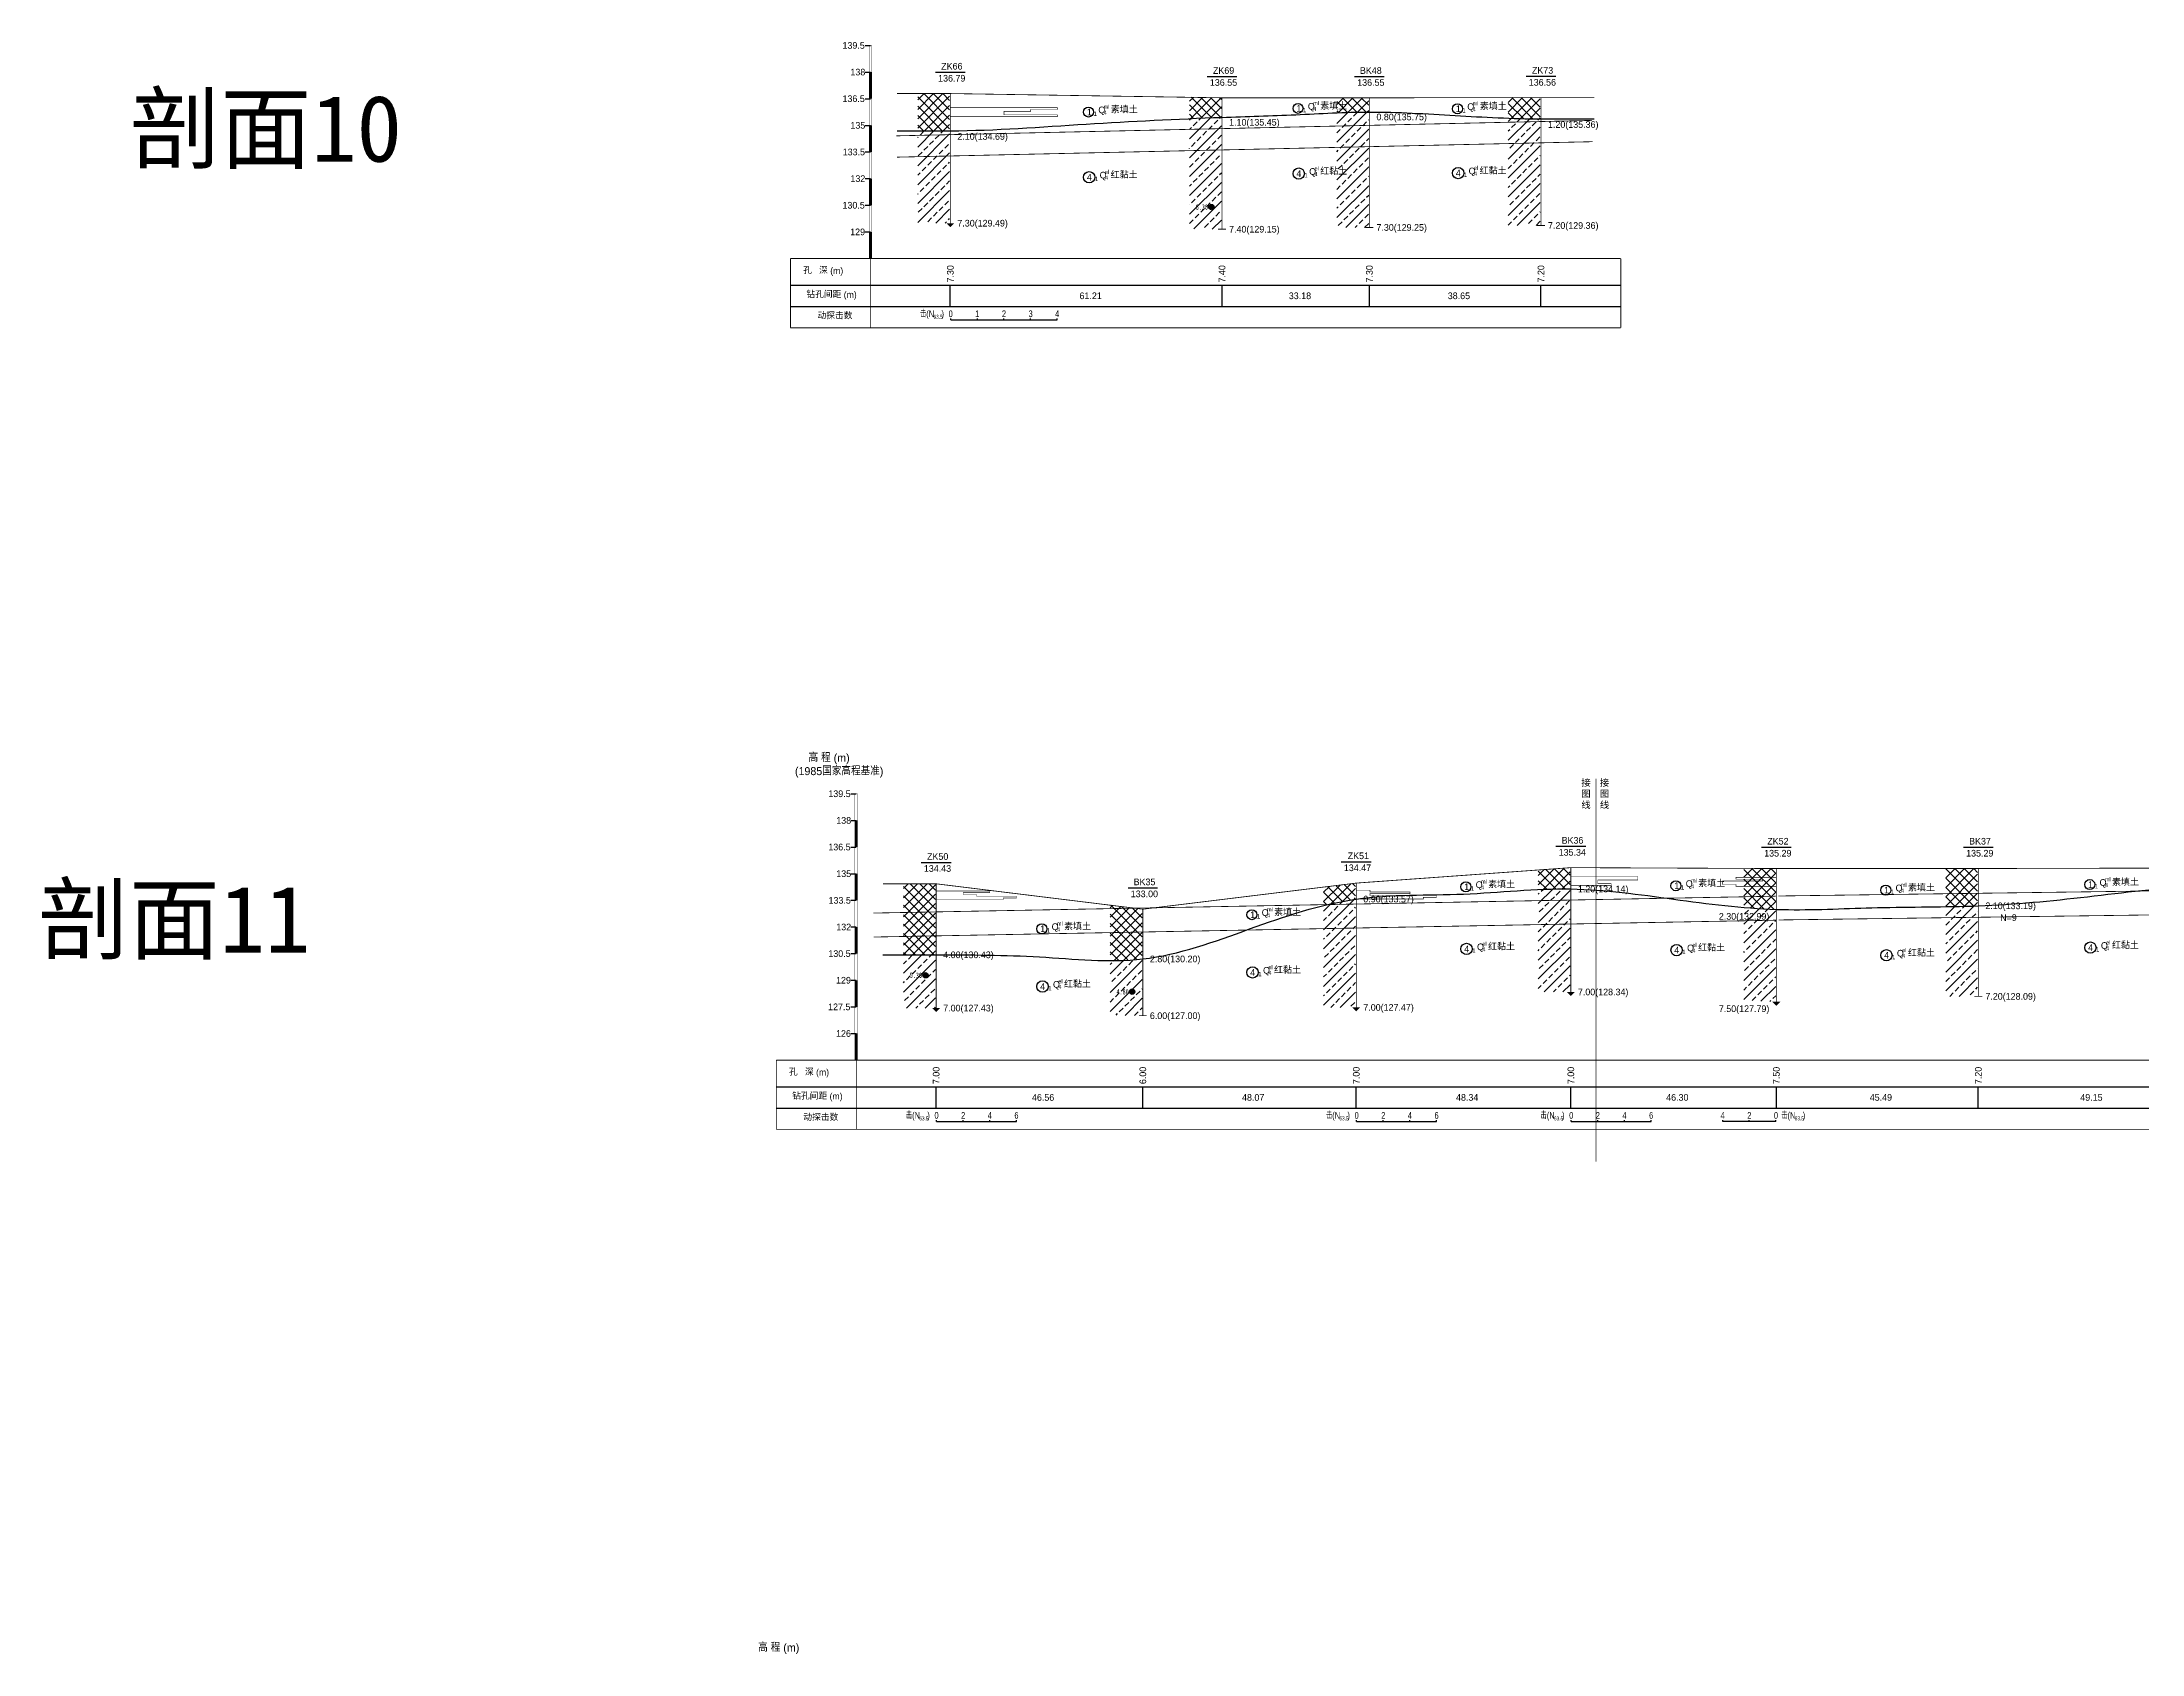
# Model space of a CAD drawing. Header units: inches. Extents: x -205 to 12199, y -11610 to -150.
# Drawn here: x -167 to 621, y -3568 to -2963 of the extents above; entities that cross this region are included whole.
import ezdxf
from ezdxf.enums import TextEntityAlignment as Align

# ---------------------------------------------------------------- set-up
doc = ezdxf.new("R2010")
doc.units = ezdxf.units.IN
doc.header["$MEASUREMENT"] = 0
doc.linetypes.add('ACAD_ISO03W100', pattern=[30, 12, -18])
doc.linetypes.add('ACAD_ISO05W100', pattern=[34, 24, -3, 0.5, -3, 0.5, -3])
for name, color, linetype in [('GiCAD_PouMian', 7, 'Continuous'), ('GICAD_QUYANG', 7, 'Continuous'), ('地质-原位曲线', 7, 'Continuous'), ('地质-图框', 7, 'Continuous'), ('地质-地层符号', 3, 'Continuous'), ('地质-地层线', 7, 'Continuous'), ('地质-地面线', 7, 'Continuous'), ('地质-填充花纹', 4, 'Continuous'), ('地质-文字', 7, 'Continuous'), ('地质-标注栏', 7, 'Continuous'), ('地质-标贯', 7, 'Continuous'), ('地质-钻孔', 7, 'Continuous'), ('管底', 7, 'Continuous'), ('红线', 1, 'ACAD_ISO05W100')]:
    doc.layers.add(name, color=color, linetype=linetype)
doc.styles.add('LZ_PMT_LINE', font='', dxfattribs={"height": 2})
doc.styles.get("Standard").update_dxf_attribs({"font": ''})
doc.styles.add('地层编号', font='Comfont.shx', dxfattribs={"width": 0.7, "height": 2.5, "bigfont": 'Hztxt12a.shx'})
doc.styles.add('宋体', font='')
doc.styles.add('层底标注', font='Comfont.shx', dxfattribs={"width": 0.7, "height": 2.5, "bigfont": 'Hztxt12a.shx'})
doc.styles.add('岩土名称', font='Comfont.shx', dxfattribs={"width": 0.7, "height": 2.5, "bigfont": 'Hztxt12a.shx'})
doc.styles.add('时代', font='Comfont.shx', dxfattribs={"width": 0.7, "height": 2.5, "bigfont": 'Hztxt12a.shx'})
doc.styles.add('标注栏数据', font='Comfont.shx', dxfattribs={"width": 0.7, "height": 2.5, "bigfont": 'Hztxt12a.shx'})
doc.styles.add('标贯动探', font='Comfont.shx', dxfattribs={"width": 0.7, "height": 2.5, "bigfont": 'Hztxt12a.shx'})
doc.styles.add('钻孔标注', font='Comfont.shx', dxfattribs={"width": 0.7, "height": 2.5, "bigfont": 'Hztxt12a.shx'})
doc.styles.add('高程系统', font='Comfont.shx', dxfattribs={"width": 0.7, "height": 3, "bigfont": 'Hztxt12a.shx'})
doc.styles.get('LZ_PMT_LINE').set_extended_font_data('SimSun')
doc.styles.get('Standard').set_extended_font_data('SimSun')
doc.styles.get('宋体').set_extended_font_data('宋体')
doc.linetypes.add('swx', pattern='A,7,-1.5,["●",LZ_PMT_LINE,S=0.05,R=0,X=0,Y=0],-1.5', length=10)
pattern_1 = [(45, (-10276.663, -3151.848), (-3.535534, 3.535534), []), (45, (-10273.1274, -3151.848), (-3.535534, 3.535534), [2, -1])]
pattern_2 = [(45, (-10276.663, -3151.8482), (-1.76776695, 1.76776695), []), (135, (-10276.663, -3151.8482), (-1.76776695, -1.76776695), [])]
pattern_3 = [(45, (-10672.845, -3442.7956), (-1.76776695, 1.76776695), []), (135, (-10672.845, -3442.7956), (-1.76776695, -1.76776695), [])]
pattern_4 = [(45, (-10672.845, -3442.7956), (-3.535534, 3.535534), []), (45, (-10669.3095, -3442.7956), (-3.535534, 3.535534), [2, -1])]

# ---------------------------------------------------------------- blocks, each defined once
blk = doc.blocks.new('gkqy_yuan.dwg不标')
at = {"layer": 'GiCAD_PouMian'}
h = blk.add_hatch(color=7, dxfattribs=at)
edge = h.paths.add_edge_path()
edge.add_arc((0, 0), 1, 0, 360)
at = {"layer": 'GICAD_QUYANG', "color": 7}
blk.add_circle((0, 0), 1, dxfattribs=at)

msp = doc.modelspace()

# ---------------------------------------------------------------- hatches: boundary and pattern name
at = {"layer": '地质-填充花纹', "linetype": 'Continuous'}
h = msp.add_hatch(dxfattribs=at)
h.set_pattern_fill('GKSTT', scale=0.5, style=0, pattern_type=2)
h.set_pattern_definition(pattern_2)
h.paths.add_polyline_path([(173.41501, -2996.0989), (161.41501, -2996.0989), (161.41501, -2982.0989), (173.41501, -2982.0989)])
h = msp.add_hatch(dxfattribs=at)
h.set_pattern_fill('GKSTT', scale=0.5, style=0, pattern_type=2)
h.set_pattern_definition(pattern_2)
h.paths.add_polyline_path([(275.43832, -2983.69492), (275.43832, -2991.04152), (269.61639, -2991.25918), (264.62047, -2991.46106), (263.43832, -2991.51206), (263.43832, -2983.50673)])
h = msp.add_hatch(dxfattribs=at)
h.set_pattern_fill('GKSTT', scale=0.5, style=0, pattern_type=2)
h.set_pattern_definition(pattern_2)
h.paths.add_polyline_path([(330.74225, -2989.03645), (323.32113, -2989.16341), (318.74225, -2989.32531), (318.74225, -2983.69884), (330.74225, -2983.69884)])
h = msp.add_hatch(dxfattribs=at)
h.set_pattern_fill('GKSTT', scale=0.5, style=0, pattern_type=2)
h.set_pattern_definition(pattern_2)
h.paths.add_polyline_path([(395.15137, -2991.62777), (388.16819, -2991.50385), (383.17076, -2991.34417), (383.15137, -2991.34336), (383.15137, -2983.64488), (395.15137, -2983.63247)])
h = msp.add_hatch(dxfattribs=at)
h.set_pattern_fill('GKFZNT', scale=0.5, style=0, pattern_type=2)
h.set_pattern_definition(pattern_1)
h.paths.add_polyline_path([(275.43832, -3033.02869), (270.02012, -3032.95329), (264.35223, -3032.81221), (263.43832, -3032.78677), (263.43832, -2991.51206), (264.62047, -2991.46106), (269.61639, -2991.25918), (275.43832, -2991.04152)])
h = msp.add_hatch(dxfattribs=at)
h.set_pattern_fill('GKFZNT', scale=0.5, style=0, pattern_type=2)
h.set_pattern_definition(pattern_1)
h.paths.add_polyline_path([(330.74225, -3032.36551), (318.74225, -3032.36551), (318.74225, -2989.32531), (323.32113, -2989.16341), (330.74225, -2989.03645)])
h = msp.add_hatch(dxfattribs=at)
h.set_pattern_fill('GKFZNT', scale=0.5, style=0, pattern_type=2)
h.set_pattern_definition(pattern_1)
h.paths.add_polyline_path([(383.17076, -2991.34417), (388.16819, -2991.50385), (395.15137, -2991.62777), (395.15137, -3031.63221), (383.15137, -3031.63221), (383.15137, -2991.34336)])
h = msp.add_hatch(dxfattribs=at)
h.set_pattern_fill('GKFZNT', scale=0.5, style=0, pattern_type=2)
h.set_pattern_definition(pattern_1)
h.paths.add_polyline_path([(173.41501, -3030.76491), (168.66515, -3030.75228), (163.66501, -3030.76557), (163.66429, -3030.76557), (161.41501, -3030.76557), (161.41501, -2996.0989), (173.41501, -2996.0989)])
h = msp.add_hatch(dxfattribs=at)
h.set_pattern_fill('GKSTT', scale=0.5, style=0, pattern_type=2)
h.set_pattern_definition(pattern_3)
h.paths.add_polyline_path([(168.10104, -3305.44627), (156.10104, -3305.44627), (156.10104, -3278.77961), (168.10104, -3278.77961)])
h = msp.add_hatch(dxfattribs=at)
h.set_pattern_fill('GKSTT', scale=0.5, style=0, pattern_type=2)
h.set_pattern_definition(pattern_3)
h.paths.add_polyline_path([(325.82156, -3284.55628), (319.49004, -3285.65546), (314.60874, -3286.73721), (313.82156, -3286.93962), (313.82156, -3280.01118), (325.82156, -3278.54346)])
h = msp.add_hatch(dxfattribs=at)
h.set_pattern_fill('GKSTT', scale=0.5, style=0, pattern_type=2)
h.set_pattern_definition(pattern_3)
h.paths.add_polyline_path([(406.38278, -3280.71307), (401.29748, -3280.71626), (396.29956, -3280.85634), (394.38278, -3280.94787), (394.38278, -3273.59485), (406.38278, -3272.73091)])
h = msp.add_hatch(dxfattribs=at)
h.set_pattern_fill('GKSTT', scale=0.5, style=0, pattern_type=2)
h.set_pattern_definition(pattern_3)
h.paths.add_polyline_path([(483.5421, -3273.04519), (483.5421, -3288.36638), (475.01714, -3287.9157), (471.5421, -3287.63426), (471.5421, -3272.99334)])
h = msp.add_hatch(dxfattribs=at)
h.set_pattern_fill('GKSTT', scale=0.5, style=0, pattern_type=2)
h.set_pattern_definition([(45, (-10762.845, -3442.7956), (-1.76776695, 1.76776695), []), (135, (-10762.845, -3442.7956), (-1.76776695, -1.76776695), [])])
h.paths.add_polyline_path([(559.36289, -3287.05387), (551.69921, -3287.28689), (547.36289, -3287.36624), (547.36289, -3273.04627), (559.36289, -3273.04627)])
h = msp.add_hatch(dxfattribs=at)
h.set_pattern_fill('GKSTT', scale=0.5, style=0, pattern_type=2)
h.set_pattern_definition(pattern_3)
h.paths.add_polyline_path([(245.69722, -3288.28218), (245.69722, -3306.99609), (237.10833, -3307.56408), (233.69722, -3307.57746), (233.69722, -3286.80788)])
h = msp.add_hatch(dxfattribs=at)
h.set_pattern_fill('GKFZNT', scale=0.5, style=0, pattern_type=2)
h.set_pattern_definition(pattern_4)
h.paths.add_polyline_path([(325.82156, -3325.17955), (313.82156, -3325.17955), (313.82156, -3286.93962), (314.60874, -3286.73721), (319.49004, -3285.65546), (325.82156, -3284.55628)])
h = msp.add_hatch(dxfattribs=at)
h.set_pattern_fill('GKFZNT', scale=0.5, style=0, pattern_type=2)
h.set_pattern_definition(pattern_4)
h.paths.add_polyline_path([(406.38278, -3319.37958), (394.38278, -3319.37958), (394.38278, -3280.94787), (396.29956, -3280.85634), (401.29748, -3280.71626), (406.38278, -3280.71307)])
h = msp.add_hatch(dxfattribs=at)
h.set_pattern_fill('GKFZNT', scale=0.5, style=0, pattern_type=2)
h.set_pattern_definition([(45, (-10762.845, -3442.7956), (-3.535534, 3.535534), []), (45, (-10759.3095, -3442.7956), (-3.535534, 3.535534), [2, -1])])
h.paths.add_polyline_path([(559.36289, -3321.04627), (547.36289, -3321.04627), (547.36289, -3287.36624), (551.69921, -3287.28689), (559.36289, -3287.05387)])
h = msp.add_hatch(dxfattribs=at)
h.set_pattern_fill('GKFZNT', scale=0.5, style=0, pattern_type=2)
h.set_pattern_definition(pattern_4)
h.paths.add_polyline_path([(475.01714, -3287.9157), (483.5421, -3288.36638), (483.5421, -3323.03919), (477.36092, -3322.86424), (471.5421, -3322.55361), (471.5421, -3287.63426)])
h = msp.add_hatch(dxfattribs=at)
h.set_pattern_fill('GKFZNT', scale=0.5, style=0, pattern_type=2)
h.set_pattern_definition(pattern_4)
h.paths.add_polyline_path([(168.10104, -3325.44527), (163.35141, -3325.4262), (158.35104, -3325.44627), (158.35009, -3325.44627), (156.10104, -3325.44627), (156.10104, -3305.44627), (168.10104, -3305.44627)])
h = msp.add_hatch(dxfattribs=at)
h.set_pattern_fill('GKFZNT', scale=0.5, style=0, pattern_type=2)
h.set_pattern_definition(pattern_4)
h.paths.add_polyline_path([(245.69722, -3328.30894), (239.481, -3328.21063), (233.69722, -3327.95825), (233.69722, -3307.57746), (237.10833, -3307.56408), (245.69722, -3306.99609)])

# ---------------------------------------------------------------- linework, layer by layer
at = {"layer": '地质-原位曲线', "color": 7, "linetype": 'Continuous'}
for p, q in [((173.81464, -3067.0322), (173.81464, -3066.5322)), ((183.81464, -3067.0322), (183.81464, -3066.5322)), ((193.81464, -3067.0322), (193.81464, -3066.5322)), ((203.81464, -3067.0322), (203.81464, -3066.5322)), ((213.81464, -3067.0322), (213.81464, -3066.5322)), ((173.81464, -3067.0322), (213.81464, -3067.0322)), ((168.50066, -3367.97955), (168.50066, -3367.47955)), ((168.50066, -3367.97955), (198.50066, -3367.97955)), ((178.50066, -3367.97955), (178.50066, -3367.47955)), ((188.50066, -3367.97955), (188.50066, -3367.47955)), ((198.50066, -3367.97955), (198.50066, -3367.47955)), ((326.22136, -3367.97955), (326.22136, -3367.47955)), ((326.22136, -3367.97955), (356.22136, -3367.97955)), ((336.22136, -3367.97955), (336.22136, -3367.47955)), ((346.22136, -3367.97955), (346.22136, -3367.47955)), ((356.22136, -3367.97955), (356.22136, -3367.47955)), ((406.78288, -3367.97955), (406.78288, -3367.47955)), ((406.78288, -3367.97955), (436.78288, -3367.97955)), ((416.78288, -3367.97955), (416.78288, -3367.47955)), ((426.78288, -3367.97955), (426.78288, -3367.47955)), ((436.78288, -3367.97955), (436.78288, -3367.47955)), ((463.64226, -3367.97955), (463.64226, -3367.47955)), ((483.64226, -3367.97955), (463.64226, -3367.97955)), ((473.64226, -3367.97955), (473.64226, -3367.47955)), ((483.64226, -3367.97955), (483.64226, -3367.47955))]:
    msp.add_line(p, q, dxfattribs=at)
at = {"layer": '地质-原位曲线', "color": 7, "linetype": 'Continuous', "const_width": 0.2, "flags": 128}
for points in [[(173.81464, -2987.43223), (213.81464, -2987.43223), (213.81464, -2988.09891), (203.81464, -2988.09891), (203.81464, -2988.76558), (193.81464, -2988.76558), (193.81464, -2989.43223), (193.81464, -2989.43223), (193.81464, -2990.09891), (213.81464, -2990.09891), (213.81464, -2990.76558), (173.81464, -2990.76558)], [(406.78288, -3276.04625), (431.78288, -3276.04625), (431.78288, -3276.71292), (431.78288, -3276.71292), (431.78288, -3277.37958), (416.78288, -3277.37958), (416.78288, -3278.04625), (416.78288, -3278.04625), (416.78288, -3278.71292), (421.78288, -3278.71292), (421.78288, -3279.37958), (406.78288, -3279.37958)], [(483.64226, -3276.37961), (468.64226, -3276.37961), (468.64226, -3277.04627), (478.64226, -3277.04627), (478.64226, -3277.71294), (463.64226, -3277.71294), (463.64226, -3278.37961), (463.64226, -3278.37961), (463.64226, -3279.04627), (468.64226, -3279.04627), (468.64226, -3279.71294), (483.64226, -3279.71294)], [(168.50066, -3281.44627), (188.50066, -3281.44627), (188.50066, -3282.11295), (178.50066, -3282.11295), (178.50066, -3282.7796), (183.50066, -3282.7796), (183.50066, -3283.44627), (198.50066, -3283.44627), (198.50066, -3284.11295), (193.50066, -3284.11295), (193.50066, -3284.7796), (168.50066, -3284.7796)], [(326.22136, -3281.17955), (331.22136, -3281.17955), (331.22136, -3281.84622), (346.22136, -3281.84622), (346.22136, -3282.51288), (331.22136, -3282.51288), (331.22136, -3283.17955), (356.22136, -3283.17955), (356.22136, -3283.84622), (351.22136, -3283.84622), (351.22136, -3284.51288), (326.22136, -3284.51288)]]:
    msp.add_lwpolyline(points, dxfattribs=at)
at = {"layer": '地质-地层符号', "color": 7, "linetype": 'Continuous'}
for centre, major_axis in [((225.55166, -2989.0322), (0, 1.875)), ((304.21528, -2987.66551), (0, 1.875)), ((364.07181, -2987.79886), (0, 1.875)), ((225.80166, -3013.53221), (0, 2.125)), ((304.46528, -3012.15945), (0, 2.125)), ((364.32181, -3011.96553), (0, 2.125)), ((367.22717, -3279.9129), (0, 1.875)), ((446.08744, -3279.51292), (0, 1.875)), ((524.85696, -3281.1565), (0, 1.875)), ((601.44599, -3279.07955), (0, 1.875)), ((208.02413, -3295.67958), (0, 1.875)), ((286.88439, -3290.37955), (0, 1.875)), ((367.47717, -3303.24315), (0, 2.125)), ((446.33744, -3303.67959), (0, 2.125)), ((601.69599, -3302.74875), (0, 2.125)), ((287.13439, -3312.05033), (0, 2.125)), ((525.10696, -3305.62837), (0, 2.125)), ((208.27413, -3317.34625), (0, 2.125))]:
    msp.add_ellipse(centre, major_axis=major_axis, ratio=1, dxfattribs=at)
at = {"layer": '地质-地层线', "color": 7, "lineweight": 25}
msp.add_spline([(153.66501, -2996.0989), (163.66501, -2996.0989), (173.66501, -2996.0989), (224.67666, -2993.56554), (275.68832, -2991.03217), (303.34028, -2990.03217), (330.99225, -2989.03217), (363.19681, -2990.33219), (395.40137, -2991.63221), (405.40137, -2991.63221), (415.40137, -2991.63221)], degree=3, dxfattribs=at)
for points, knots in [([(488.35104, -3288.47974), (499.44783, -3288.61239), (523.23035, -3287.27329), (560.70668, -3287.70943), (600.56216, -3283.87894), (640.22179, -3278.52676), (678.58384, -3283.13379), (717.2327, -3287.64388), (757.44105, -3282.54786), (795.02784, -3277.77797), (818.6463, -3279.97237), (828.35104, -3281.16523)], [343.584615215, 343.584615215, 343.584615215, 343.584615215, 376.932197038, 414.848453031, 455.950207986, 497.051962941, 534.223366379, 571.394769817, 613.345857636, 655.296945454, 684.512217678, 684.512217678, 684.512217678, 684.512217678]), ([(148.35104, -3305.44627), (151.68412, -3305.44636), (158.35028, -3305.44652), (177.95961, -3305.44406), (207.04455, -3305.4833), (247.26494, -3310.01971), (286.00305, -3295.54832), (325.26131, -3282.0719), (366.44349, -3283.66854), (406.12894, -3278.97572), (445.22188, -3284.65373), (472.41515, -3288.15398), (486.83076, -3288.46156), (488.35104, -3288.47974)], [0, 0, 0, 0, 10, 20, 58.805667399, 97.611334798, 139.218609821, 180.825884844, 221.151275767, 261.47666669, 300.246303867, 339.015941044, 343.584615215, 343.584615215, 343.584615215, 343.584615215])]:
    msp.add_open_spline(points, degree=3, knots=knots, dxfattribs=at)
at = {"layer": '地质-地面线', "color": 7, "linetype": 'Continuous', "const_width": 0.3}
for points in [[(153.66501, -2982.0989), (173.66501, -2982.0989), (275.68832, -2983.69884), (330.99225, -2983.69884), (395.40137, -2983.63221), (415.40137, -2983.63221)], [(148.35104, -3278.77961), (168.35104, -3278.77961), (245.94722, -3288.31289), (326.07156, -3278.51288), (406.63278, -3272.71291), (483.7921, -3273.04627), (488.35104, -3273.04627)], [(488.35104, -3273.04627), (559.61289, -3273.04627), (641.52909, -3272.84617), (715.64005, -3272.71291), (799.24971, -3272.37956), (828.35104, -3272.09997)]]:
    msp.add_lwpolyline(points, dxfattribs=at)
at = {"layer": '地质-文字', "color": 7, "linetype": 'Continuous'}
for p, q in [((141.66501, -2964.03219), (143.66501, -2964.03219)), ((141.66501, -2974.03219), (143.66501, -2974.03219)), ((141.66501, -2984.03219), (143.66501, -2984.03219)), ((141.66501, -2994.03219), (143.66501, -2994.03219)), ((141.66501, -3004.03219), (143.66501, -3004.03219)), ((141.66501, -3014.03219), (143.66501, -3014.03219)), ((141.66501, -3024.03219), (143.66501, -3024.03219)), ((141.66501, -3034.03219), (143.66501, -3034.03219)), ((136.35104, -3244.97956), (138.35104, -3244.97956)), ((136.35104, -3254.97956), (138.35104, -3254.97956)), ((136.35104, -3264.97956), (138.35104, -3264.97956)), ((136.35104, -3274.97956), (138.35104, -3274.97956)), ((136.35104, -3284.97956), (138.35104, -3284.97956)), ((136.35104, -3294.97956), (138.35104, -3294.97956)), ((136.35104, -3304.97956), (138.35104, -3304.97956)), ((136.35104, -3314.97956), (138.35104, -3314.97956)), ((136.35104, -3324.97956), (138.35104, -3324.97956)), ((136.35104, -3334.97956), (138.35104, -3334.97956))]:
    msp.add_line(p, q, dxfattribs=at)
at = {"layer": '地质-文字', "color": 7, "linetype": 'Continuous', "flags": 128}
for points, const_width in [([(143.16501, -2964.03219), (144.16501, -2964.03219)], 0.1), ([(143.16501, -2964.03219), (143.16501, -3044.03219)], 0.1), ([(144.16501, -2964.03219), (144.16501, -3044.03219)], 0.1), ([(143.66501, -2974.03219), (143.66501, -2984.03219)], 1), ([(143.66501, -2994.03219), (143.66501, -3004.03219)], 1), ([(143.66501, -3014.03219), (143.66501, -3024.03219)], 1), ([(143.66501, -3034.03219), (143.66501, -3044.03219)], 1), ([(137.85104, -3244.97956), (138.85104, -3244.97956)], 0.1), ([(137.85104, -3244.97956), (137.85104, -3344.97956)], 0.1), ([(138.85104, -3244.97956), (138.85104, -3344.97956)], 0.1), ([(138.35104, -3254.97956), (138.35104, -3264.97956)], 1), ([(138.35104, -3274.97956), (138.35104, -3284.97956)], 1), ([(138.35104, -3294.97956), (138.35104, -3304.97956)], 1), ([(138.35104, -3314.97956), (138.35104, -3324.97956)], 1), ([(138.35104, -3334.97956), (138.35104, -3344.97956)], 1)]:
    msp.add_lwpolyline(points, dxfattribs=dict(at, const_width=const_width))
at = {"layer": '地质-标注栏', "color": 7, "linetype": 'Continuous', "const_width": 0.3}
for points in [[(113.66523, -3044.0322), (425.40159, -3044.0322)], [(113.66523, -3044.0322), (113.66523, -3070.0322)], [(143.66523, -3044.0322), (143.66523, -3070.0322)], [(425.40159, -3044.0322), (425.40159, -3070.0322)], [(113.66523, -3070.0322), (425.40159, -3070.0322)], [(108.35124, -3344.97955), (498.35124, -3344.97955)], [(108.35124, -3344.97955), (108.35124, -3370.97955)], [(138.35124, -3344.97955), (138.35124, -3370.97955)], [(448.35124, -3344.97955), (838.35124, -3344.97955)], [(108.35124, -3370.97955), (498.35124, -3370.97955)], [(448.35124, -3370.97955), (838.35124, -3370.97955)]]:
    msp.add_lwpolyline(points, dxfattribs=at)
at = {"layer": '地质-标注栏', "color": 7, "linetype": 'Continuous'}
for points in [[(113.66523, -3054.0322), (425.40159, -3054.0322)], [(173.66501, -3062.0322), (173.66501, -3054.0322)], [(275.68832, -3062.0322), (275.68832, -3054.0322)], [(275.68832, -3062.0322), (275.68832, -3054.0322)], [(330.99225, -3062.0322), (330.99225, -3054.0322)], [(330.99225, -3062.0322), (330.99225, -3054.0322)], [(395.40137, -3062.0322), (395.40137, -3054.0322)], [(113.66523, -3062.0322), (425.40159, -3062.0322)], [(108.35124, -3354.97955), (498.35124, -3354.97955)], [(168.35104, -3362.97955), (168.35104, -3354.97955)], [(245.94722, -3362.97955), (245.94722, -3354.97955)], [(245.94722, -3362.97955), (245.94722, -3354.97955)], [(326.07156, -3362.97955), (326.07156, -3354.97955)], [(326.07156, -3362.97955), (326.07156, -3354.97955)], [(406.63278, -3362.97955), (406.63278, -3354.97955)], [(406.63278, -3362.97955), (406.63278, -3354.97955)], [(448.35124, -3354.97955), (838.35124, -3354.97955)], [(483.7921, -3362.97955), (483.7921, -3354.97955)], [(483.7921, -3362.97955), (483.7921, -3354.97955)], [(559.61289, -3362.97955), (559.61289, -3354.97955)], [(559.61289, -3362.97955), (559.61289, -3354.97955)], [(108.35124, -3362.97955), (498.35124, -3362.97955)], [(448.35124, -3362.97955), (838.35124, -3362.97955)]]:
    msp.add_lwpolyline(points, dxfattribs=at)
at = {"layer": '地质-钻孔', "color": 7, "linetype": 'Continuous'}
for p, q in [((168.09394, -2974.09891), (179.23652, -2974.09891)), ((270.1164, -2975.69884), (281.25995, -2975.69884)), ((325.42109, -2975.69884), (336.56367, -2975.69884)), ((389.83027, -2975.63222), (400.97285, -2975.63222)), ((162.73796, -3270.7796), (173.96452, -3270.7796)), ((320.41667, -3270.51288), (331.72624, -3270.51288)), ((401.0612, -3264.71292), (412.20378, -3264.71292)), ((478.22038, -3265.04627), (489.36394, -3265.04627)), ((554.04167, -3265.04627), (565.18425, -3265.04627)), ((240.41765, -3280.3129), (251.47722, -3280.3129))]:
    msp.add_line(p, q, dxfattribs=at)
at = {"layer": '地质-钻孔', "color": 7, "const_width": 0.3, "flags": 128}
for points in [[(173.66501, -2982.0989), (173.66501, -3030.76557)], [(275.68832, -2983.69884), (275.68832, -3033.03217)], [(330.99225, -2983.69884), (330.99225, -3032.36551)], [(395.40137, -2983.63221), (395.40137, -3031.63221)], [(168.35104, -3278.77961), (168.35104, -3325.44627)], [(326.07156, -3278.51288), (326.07156, -3325.17955)], [(406.63278, -3272.71291), (406.63278, -3319.37958)], [(483.7921, -3273.04627), (483.7921, -3323.04627)], [(559.61289, -3273.04627), (559.61289, -3321.04627)], [(245.94722, -3288.31289), (245.94722, -3328.31289)]]:
    msp.add_lwpolyline(points, dxfattribs=at)
at = {"layer": '地质-钻孔', "color": 7, "linetype": 'Continuous', "const_width": 0.3, "flags": 128}
for points in [[(274.18832, -3033.03217), (277.18832, -3033.03217)], [(329.49225, -3032.36551), (332.49225, -3032.36551)], [(393.90137, -3031.63221), (396.90137, -3031.63221)], [(558.11289, -3321.04627), (561.11289, -3321.04627)], [(244.44722, -3328.31289), (247.44722, -3328.31289)]]:
    msp.add_lwpolyline(points, dxfattribs=at)
at = {"layer": '地质-钻孔', "color": 7, "linetype": 'Continuous'}
for points in [[(172.16501, -3030.76557), (175.16501, -3030.76557), (173.66501, -3032.26557)], [(166.85104, -3325.44627), (169.85104, -3325.44627), (168.35104, -3326.94627)], [(324.57156, -3325.17955), (327.57156, -3325.17955), (326.07156, -3326.67955)], [(405.13278, -3319.37958), (408.13278, -3319.37958), (406.63278, -3320.87958)], [(482.2921, -3323.04627), (485.2921, -3323.04627), (483.7921, -3324.54627)]]:
    msp.add_solid(points, dxfattribs=at)
at = {"layer": '管底', "linetype": 'swx', "const_width": 0.3}
for points in [[(153.42371, -2997.98161), (414.61187, -2992.1761)], [(153.60148, -3005.97963), (414.78965, -3000.17413)], [(484.5412, -3283.35858), (827.56505, -3278.71679)], [(144.7613, -3289.76699), (483.57997, -3283.43703)], [(484.66298, -3292.35775), (827.68683, -3287.71597)], [(144.92942, -3298.76542), (483.74809, -3292.43546)]]:
    msp.add_lwpolyline(points, dxfattribs=at)
at = {"layer": '红线', "linetype": 'ACAD_ISO03W100', "ltscale": 0.4, "const_width": 0.2}
msp.add_lwpolyline([(416.08229, -3239.28074), (416.08229, -3383.07165)], dxfattribs=at)

# ---------------------------------------------------------------- block references
at = {"layer": '地质-图框', "color": 7, "linetype": 'Continuous'}
for p in [(271.68832, -3024.69884), (164.35104, -3313.11294), (241.94722, -3319.31289)]:
    msp.add_blockref('gkqy_yuan.dwg不标', p, dxfattribs=at)

# ---------------------------------------------------------------- texts
at = {"layer": 'GiCAD_PouMian', "color": 7, "style": '宋体'}
for s, p in [('剖面10', (-134.4288, -3007.69711)), ('剖面11', (-168.804, -3304.5726))]:
    msp.add_text(s, height=25, dxfattribs=at).set_placement(p)
at = {"layer": '地质-原位曲线', "color": 7, "linetype": 'Continuous', "style": '标注栏数据', "width": 0.7}
for s, height, p in [('击', 2.5, (162.29381, -3066.0322)), ('(N', 2.5, (164.64381, -3066.0322)), ('63.5', 1.5, (167.35214, -3066.6572)), (')', 2.5, (170.36714, -3066.0322)), ('击', 2.5, (156.97982, -3366.97955)), ('(N', 2.5, (159.32982, -3366.97955)), ('63.5', 1.5, (162.03816, -3367.60455)), (')', 2.5, (165.05316, -3366.97955)), ('击', 2.5, (314.70053, -3366.97955)), ('(N', 2.5, (317.05053, -3366.97955)), ('63.5', 1.5, (319.75886, -3367.60455)), (')', 2.5, (322.77386, -3366.97955)), ('击', 2.5, (395.26205, -3366.97955)), ('(N', 2.5, (397.61205, -3366.97955)), ('63.5', 1.5, (400.32038, -3367.60455)), (')', 2.5, (403.33538, -3366.97955)), ('击', 2.5, (485.64226, -3366.97955)), ('(N', 2.5, (487.99226, -3366.97955)), ('63.5', 1.5, (490.70059, -3367.60455)), (')', 2.5, (493.71559, -3366.97955))]:
    msp.add_text(s, height=height, dxfattribs=at).set_placement(p)
for s, p in [('0', (173.81464, -3066.0322)), ('1', (183.81464, -3066.0322)), ('2', (193.81464, -3066.0322)), ('3', (203.81464, -3066.0322)), ('4', (213.81464, -3066.0322)), ('0', (168.50066, -3366.97955)), ('2', (178.50066, -3366.97955)), ('4', (188.50066, -3366.97955)), ('6', (198.50066, -3366.97955)), ('0', (326.22136, -3366.97955)), ('2', (336.22136, -3366.97955)), ('4', (346.22136, -3366.97955)), ('6', (356.22136, -3366.97955)), ('0', (406.78288, -3366.97955)), ('2', (416.78288, -3366.97955)), ('4', (426.78288, -3366.97955)), ('6', (436.78288, -3366.97955)), ('4', (463.64226, -3366.97955)), ('2', (473.64226, -3366.97955)), ('0', (483.64226, -3366.97955))]:
    msp.add_text(s, height=2.5, dxfattribs=at).set_placement(p, align=Align.CENTER)
at = {"layer": '地质-图框', "color": 7, "linetype": 'Continuous', "width": 0.7}
for s, p in [('6.30', (265.81372, -3025.69884)), ('5.30', (158.47644, -3314.11294)), ('4.80', (236.07263, -3320.31289))]:
    msp.add_text(s, height=2, dxfattribs=at).set_placement(p)
at = {"layer": '地质-地层符号', "color": 7, "linetype": 'Continuous'}
for s, height, style, p in [('1', 2.5, '地层编号', (224.92666, -2990.2822)), ('Q', 2.5, '时代', (229.23916, -2989.4822)), ('素填土', 2.5, '岩土名称', (233.90583, -2989.4822)), ('1', 2.5, '地层编号', (303.59028, -2988.91551)), ('1', 1.625, '地层编号', (306.09028, -2989.11551)), ('Q', 2.5, '时代', (307.90278, -2988.11551)), ('素填土', 2.5, '岩土名称', (312.56945, -2988.11551)), ('1', 2.5, '地层编号', (363.44681, -2989.04886)), ('1', 1.625, '地层编号', (365.94681, -2989.24886)), ('Q', 2.5, '时代', (367.75931, -2988.24886)), ('素填土', 2.5, '岩土名称', (372.42598, -2988.24886)), ('1', 1.625, '地层编号', (227.42666, -2990.4822)), ('Q', 2.5, '时代', (229.73916, -3013.98221)), ('红黏土', 2.5, '岩土名称', (233.86416, -3013.98221)), ('4', 2.5, '地层编号', (303.59028, -3013.40945)), ('Q', 2.5, '时代', (308.40278, -3012.60945)), ('红黏土', 2.5, '岩土名称', (312.52778, -3012.60945)), ('4', 2.5, '地层编号', (363.44681, -3013.21553)), ('Q', 2.5, '时代', (368.25931, -3012.41553)), ('红黏土', 2.5, '岩土名称', (372.38431, -3012.41553)), ('4', 2.5, '地层编号', (224.92666, -3014.78221)), ('1', 1.625, '地层编号', (227.92666, -3014.98221)), ('1', 1.625, '地层编号', (306.59028, -3013.60945)), ('1', 1.625, '地层编号', (366.44681, -3013.41553)), ('1', 2.5, '地层编号', (366.60217, -3281.1629)), ('1', 1.625, '地层编号', (369.10217, -3281.3629)), ('Q', 2.5, '时代', (370.91467, -3280.3629)), ('素填土', 2.5, '岩土名称', (375.58134, -3280.3629)), ('1', 2.5, '地层编号', (445.46244, -3280.76292)), ('1', 1.625, '地层编号', (447.96244, -3280.96292)), ('Q', 2.5, '时代', (449.77494, -3279.96292)), ('素填土', 2.5, '岩土名称', (454.4416, -3279.96292)), ('Q', 2.5, '时代', (528.54446, -3281.6065)), ('素填土', 2.5, '岩土名称', (533.21113, -3281.6065)), ('1', 2.5, '地层编号', (600.82099, -3280.32955)), ('1', 1.625, '地层编号', (603.32099, -3280.52955)), ('Q', 2.5, '时代', (605.13349, -3279.52955)), ('素填土', 2.5, '岩土名称', (609.80016, -3279.52955)), ('1', 2.5, '地层编号', (524.23196, -3282.4065)), ('1', 1.625, '地层编号', (526.73196, -3282.6065)), ('1', 2.5, '地层编号', (207.39913, -3296.92958)), ('1', 1.625, '地层编号', (209.89913, -3297.12958)), ('Q', 2.5, '时代', (211.71163, -3296.12958)), ('素填土', 2.5, '岩土名称', (216.3783, -3296.12958)), ('1', 2.5, '地层编号', (286.25939, -3291.62955)), ('1', 1.625, '地层编号', (288.75939, -3291.82955)), ('Q', 2.5, '时代', (290.57189, -3290.82955)), ('素填土', 2.5, '岩土名称', (295.23856, -3290.82955)), ('4', 2.5, '地层编号', (366.60217, -3304.49315)), ('1', 1.625, '地层编号', (369.60217, -3304.69315)), ('Q', 2.5, '时代', (371.41467, -3303.69315)), ('红黏土', 2.5, '岩土名称', (375.53967, -3303.69315)), ('4', 2.5, '地层编号', (445.46244, -3304.92959)), ('Q', 2.5, '时代', (450.27494, -3304.12959)), ('红黏土', 2.5, '岩土名称', (454.39994, -3304.12959)), ('红黏土', 2.5, '岩土名称', (533.16946, -3306.07837)), ('4', 2.5, '地层编号', (600.82099, -3303.99875)), ('1', 1.625, '地层编号', (603.82099, -3304.19875)), ('Q', 2.5, '时代', (605.63349, -3303.19875)), ('红黏土', 2.5, '岩土名称', (609.75849, -3303.19875)), ('4', 2.5, '地层编号', (286.25939, -3313.30033)), ('Q', 2.5, '时代', (291.07189, -3312.50033)), ('红黏土', 2.5, '岩土名称', (295.19689, -3312.50033)), ('1', 1.625, '地层编号', (448.46244, -3305.12959)), ('4', 2.5, '地层编号', (524.23196, -3306.87837)), ('1', 1.625, '地层编号', (527.23196, -3307.07837)), ('Q', 2.5, '时代', (529.04446, -3306.07837)), ('4', 2.5, '地层编号', (207.39913, -3318.59625)), ('1', 1.625, '地层编号', (210.39913, -3318.79625)), ('Q', 2.5, '时代', (212.21163, -3317.79625)), ('红黏土', 2.5, '岩土名称', (216.33663, -3317.79625)), ('1', 1.625, '地层编号', (289.25939, -3313.50033))]:
    msp.add_text(s, height=height, dxfattribs=dict(at, style=style)).set_placement(p)
at = {"layer": '地质-地层符号', "color": 7, "linetype": 'Continuous', "style": '时代', "width": 0.8}
for s, p in [('ml', (231.27249, -2987.81554)), ('4', (309.93611, -2988.61551)), ('ml', (309.93611, -2986.44884)), ('4', (369.79264, -2988.74886)), ('ml', (369.79264, -2986.58219)), ('4', (231.27249, -2989.9822)), ('el', (231.77249, -3012.31554)), ('4', (310.43611, -3013.10945)), ('el', (310.43611, -3010.94279)), ('4', (370.29264, -3012.91553)), ('el', (370.29264, -3010.74886)), ('4', (231.77249, -3014.48221)), ('4', (372.948, -3280.8629)), ('ml', (372.948, -3278.69623)), ('4', (451.80827, -3280.46292)), ('ml', (451.80827, -3278.29626)), ('ml', (530.57779, -3279.93984)), ('4', (607.16682, -3280.02955)), ('ml', (607.16682, -3277.86289)), ('ml', (292.60523, -3289.16289)), ('4', (530.57779, -3282.1065)), ('4', (213.74496, -3296.62958)), ('ml', (213.74496, -3294.46291)), ('4', (292.60523, -3291.32955)), ('4', (373.448, -3304.19315)), ('el', (373.448, -3302.02648)), ('4', (452.30827, -3304.62959)), ('el', (452.30827, -3302.46293)), ('el', (531.07779, -3304.4117)), ('4', (607.66682, -3303.69875)), ('el', (607.66682, -3301.53208)), ('el', (293.10523, -3310.83366)), ('4', (531.07779, -3306.57837)), ('4', (214.24496, -3318.29625)), ('el', (214.24496, -3316.12958)), ('4', (293.10523, -3313.00033))]:
    msp.add_text(s, height=1.5, dxfattribs=at).set_placement(p)
at = {"layer": '地质-文字', "color": 7, "linetype": 'Continuous'}
for s, height, style, p in [('139.5', 2.5, '高程系统', (133.18882, -2965.28219)), ('138', 2.5, '高程系统', (136.16501, -2975.28219)), ('136.5', 2.5, '高程系统', (133.18882, -2985.28219)), ('135', 2.5, '高程系统', (136.16501, -2995.28219)), ('1.10(135.45)', 2.5, '层底标注', (278.33832, -2994.13037)), ('0.80(135.75)', 2.5, '层底标注', (333.64225, -2992.13037)), ('1.20(135.36)', 2.5, '层底标注', (398.05137, -2994.98084)), ('133.5', 2.5, '高程系统', (133.27215, -3005.28219)), ('2.10(134.69)', 2.5, '层底标注', (176.31501, -2999.44754)), ('132', 2.5, '高程系统', (136.16501, -3015.28219)), ('130.5', 2.5, '高程系统', (133.18882, -3025.28219)), ('129', 2.5, '高程系统', (136.08167, -3035.28219)), ('7.30(129.49)', 2.5, '层底标注', (176.31501, -3032.01557)), ('7.40(129.15)', 2.5, '层底标注', (278.33832, -3034.28217)), ('7.30(129.25)', 2.5, '层底标注', (333.64225, -3033.61551)), ('7.20(129.36)', 2.5, '层底标注', (398.05137, -3032.88221)), ('高 程 (m)', 3, '高程系统', (120.43545, -3232.97956)), ('(1985国家高程基准)', 3, '高程系统', (115.33545, -3237.97956)), ('139.5', 2.5, '高程系统', (127.87485, -3246.22956)), ('138', 2.5, '高程系统', (130.85104, -3256.22956)), ('136.5', 2.5, '高程系统', (127.87485, -3266.22956)), ('135', 2.5, '高程系统', (130.85104, -3276.22956)), ('1.20(134.14)', 2.5, '层底标注', (409.28278, -3281.96291)), ('133.5', 2.5, '高程系统', (127.95818, -3286.22956)), ('0.90(133.57)', 2.5, '层底标注', (328.72156, -3285.76288)), ('2.10(133.19)', 2.5, '层底标注', (562.26289, -3288.29627)), ('132', 2.5, '高程系统', (130.85104, -3296.22956)), ('2.30(132.99)', 2.5, '层底标注', (462.19908, -3292.26121)), ('130.5', 2.5, '高程系统', (127.87485, -3306.22956)), ('4.00(130.43)', 2.5, '层底标注', (171.00104, -3306.69627)), ('2.80(130.20)', 2.5, '层底标注', (248.59722, -3308.22956)), ('129', 2.5, '高程系统', (130.7677, -3316.22956)), ('7.00(128.34)', 2.5, '层底标注', (409.28278, -3320.62958)), ('127.5', 2.5, '高程系统', (127.79151, -3326.22956)), ('7.00(127.43)', 2.5, '层底标注', (171.00104, -3326.69627)), ('6.00(127.00)', 2.5, '层底标注', (248.59722, -3329.56289)), ('7.00(127.47)', 2.5, '层底标注', (328.72156, -3326.42955)), ('7.50(127.79)', 2.5, '层底标注', (462.19908, -3326.92788)), ('7.20(128.09)', 2.5, '层底标注', (562.26289, -3322.29627)), ('126', 2.5, '高程系统', (130.7677, -3336.22956)), ('高 程 (m)', 3, '高程系统', (101.53439, -3567.03096))]:
    msp.add_text(s, height=height, dxfattribs=dict(at, style=style)).set_placement(p)
at = {"layer": '地质-标注栏', "color": 7, "linetype": 'Continuous', "style": '标注栏数据'}
for s, p in [('孔   深 (m)', (118.41873, -3050.5322)), ('钻孔间距 (m)', (119.63373, -3059.5322)), ('动探击数', (123.80523, -3067.5322)), ('孔   深 (m)', (113.10474, -3351.47955)), ('钻孔间距 (m)', (114.31974, -3360.47955)), ('动探击数', (118.49124, -3368.47955))]:
    msp.add_text(s, height=2.43, dxfattribs=at).set_placement(p, align=Align.BOTTOM_LEFT)
for s, p in [('7.30', (174.91501, -3053.0322)), ('7.40', (276.93832, -3053.0322)), ('7.30', (332.24225, -3053.0322)), ('7.20', (396.65137, -3053.0322)), ('7.00', (169.60104, -3353.97955)), ('6.00', (247.19722, -3353.97955)), ('7.00', (327.32156, -3353.97955)), ('7.00', (407.88278, -3353.97955)), ('7.50', (485.0421, -3353.97955)), ('7.20', (560.86289, -3353.97955))]:
    msp.add_text(s, height=2.5, rotation=90.0000025, dxfattribs=at).set_placement(p)
for s, p in [('61.21', (222.17666, -3059.2822)), ('33.18', (300.75278, -3059.2822)), ('38.65', (360.43431, -3059.2822)), ('46.56', (204.3283, -3360.22955)), ('48.07', (283.18856, -3360.22955)), ('48.34', (363.53134, -3360.22955)), ('46.30', (442.42077, -3360.22955)), ('45.49', (518.85249, -3360.22955)), ('49.15', (597.89599, -3360.22955))]:
    msp.add_text(s, height=2.5, dxfattribs=at).set_placement(p)
at = {"layer": '地质-标贯', "color": 7, "linetype": 'Continuous', "style": '标贯动探'}
msp.add_text('N=9', height=2.5, dxfattribs=at).set_placement((567.81289, -3292.71293))
at = {"layer": '地质-钻孔', "color": 7, "linetype": 'Continuous', "style": '钻孔标注'}
for s, p in [('ZK66', (170.24834, -2973.0989)), ('ZK69', (272.27165, -2974.69884)), ('BK48', (327.45058, -2974.69884)), ('ZK73', (392.02637, -2974.63221)), ('136.79', (169.09358, -2977.5989)), ('136.55', (271.11689, -2979.19884)), ('136.55', (326.42082, -2979.19884)), ('136.56', (390.82994, -2979.13221)), ('BK36', (403.17444, -3263.71291)), ('ZK52', (480.37543, -3264.04627)), ('BK37', (556.15455, -3264.04627)), ('134.43', (163.73794, -3274.27961)), ('ZK50', (164.93437, -3269.77961)), ('134.47', (321.4168, -3274.01288)), ('ZK51', (322.86323, -3269.51288)), ('135.34', (402.06135, -3268.21291)), ('135.29', (479.22067, -3268.54627)), ('135.29', (555.04146, -3268.54627)), ('BK35', (242.48889, -3279.31289)), ('133.00', (241.41746, -3283.81289))]:
    msp.add_text(s, height=2.5, dxfattribs=at).set_placement(p)
at = {"layer": '红线', "char_height": 2.5, "attachment_point": 1}
for insert in [(410.56285, -3239.55775), (417.52817, -3239.55775)]:
    msp.add_mtext_dynamic_manual_height_columns('接图线', width=3.594619, gutter_width=12.5, heights=[0], dxfattribs=dict(at, insert=insert))

doc.saveas('drawing.dxf')
